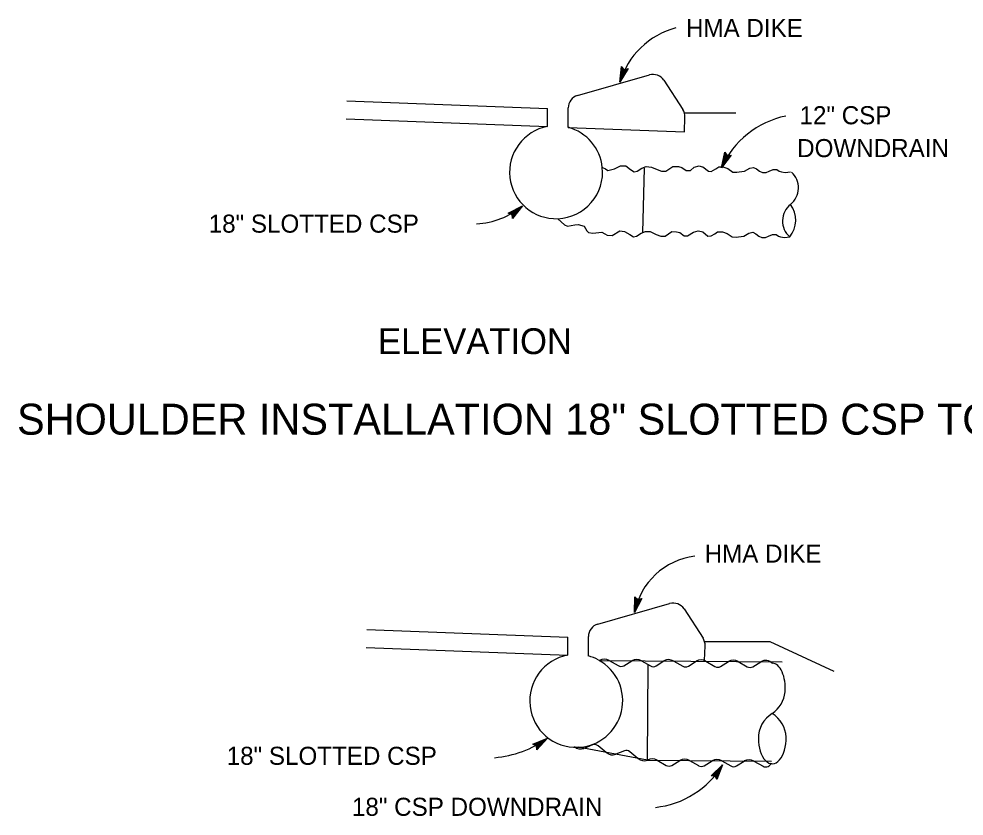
# Model space of a CAD drawing. Extents: x -894 to 866, y -472 to 714.
# Drawn here: x 127.3 to 493.2, y -11.5 to 297.1 of the extents above; entities that cross this region are included whole.
import ezdxf

# ---------------------------------------------------------------- set-up
doc = ezdxf.new("R2010")
doc.units = 0
for name, color, linetype in [('56 Stage 3 Anno', 7, 'Continuous'), ('57 Undefined', 7, 'Continuous'), ('60 Nongeo Data', 7, 'Continuous')]:
    doc.layers.add(name, color=color, linetype=linetype)

msp = doc.modelspace()

# ---------------------------------------------------------------- linework, layer by layer
at = {"layer": '56 Stage 3 Anno'}
for p, q in [((359.92, 272.57), (360.61, 278.68)), ((360.37, 273.89), (360.87, 278.34)), ((360.61, 278.68), (360.61, 278.68)), ((360.61, 278.68), (361.61, 277.49)), ((363.13, 277.81), (359.92, 272.57)), ((362.73, 277.72), (360.37, 273.88)), ((360.82, 275.18), (361.14, 278.06)), ((362.31, 277.62), (360.82, 275.18)), ((361.27, 276.49), (361.41, 277.72)), ((361.93, 277.56), (361.27, 276.49)), ((361.61, 277.49), (363.13, 277.81)), ((363.13, 277.81), (363.13, 277.81)), ((359.92, 272.57), (359.92, 272.57)), ((399.29, 239.44), (400.54, 245.45)), ((400.54, 245.45), (400.54, 245.45)), ((400.54, 245.45), (401.43, 244.18)), ((402.98, 244.36), (399.29, 239.44)), ((399.86, 240.71), (400.77, 245.09)), ((402.56, 244.31), (399.86, 240.69)), ((400.43, 241.96), (401.02, 244.79)), ((402.14, 244.24), (400.43, 241.96)), ((401, 243.21), (401.25, 244.43)), ((401.75, 244.22), (401, 243.21)), ((401.43, 244.18), (402.98, 244.36)), ((402.98, 244.36), (402.98, 244.36)), ((399.29, 239.44), (399.29, 239.44)), ((316.7, 221.92), (322.2, 224.67)), ((317.1, 221.78), (321.13, 223.8)), ((321.12, 223.79), (318.35, 220.28)), ((322.2, 224.67), (318.39, 219.85)), ((322.2, 224.67), (322.2, 224.67)), ((318.17, 221.38), (316.7, 221.92)), ((316.7, 221.92), (316.7, 221.92)), ((317.51, 221.65), (320.06, 222.93)), ((317.86, 221.49), (318.99, 222.06)), ((318.39, 219.85), (318.17, 221.38)), ((318.99, 222.06), (318.22, 221.08)), ((320.06, 222.93), (318.27, 220.66)), ((318.39, 219.85), (318.39, 219.85)), ((365.62, 67.28), (365.78, 73.42)), ((365.78, 73.42), (365.78, 73.42)), ((365.78, 73.42), (366.87, 72.33)), ((368.37, 72.78), (365.62, 67.28)), ((365.95, 68.63), (366.07, 73.11)), ((367.97, 72.66), (365.95, 68.62)), ((366.29, 69.96), (366.36, 72.85)), ((367.56, 72.52), (366.29, 69.96)), ((366.62, 71.3), (366.65, 72.54)), ((367.18, 72.43), (366.62, 71.3)), ((366.87, 72.33), (368.37, 72.78)), ((368.37, 72.78), (368.37, 72.78)), ((365.62, 67.28), (365.62, 67.28)), ((326.24, 16.4), (331.95, 18.68)), ((331.95, 18.68), (327.74, 14.2)), ((331.95, 18.68), (331.95, 18.68)), ((327.65, 15.75), (326.24, 16.4)), ((326.24, 16.4), (326.24, 16.4)), ((326.61, 16.23), (330.81, 17.9)), ((327.01, 16.07), (329.66, 17.12)), ((327.35, 15.88), (328.52, 16.35)), ((327.74, 14.2), (327.65, 15.75)), ((328.52, 16.35), (327.67, 15.44)), ((329.66, 17.12), (327.68, 15.01)), ((330.8, 17.89), (327.73, 14.63)), ((327.74, 14.2), (327.74, 14.2)), ((395.24, 4.1), (399.68, 8.35)), ((399.68, 8.35), (397.46, 2.62)), ((399.68, 8.35), (399.68, 8.35)), ((396.79, 4.02), (395.24, 4.1)), ((395.24, 4.1), (395.24, 4.1)), ((395.65, 4.08), (398.91, 7.2)), ((396.08, 4.08), (398.15, 6.05)), ((396.47, 4.03), (397.38, 4.9)), ((397.46, 2.62), (396.79, 4.02)), ((397.38, 4.9), (396.93, 3.75)), ((398.15, 6.05), (397.1, 3.35)), ((398.91, 7.19), (397.29, 3.01)), ((397.46, 2.62), (397.46, 2.62))]:
    msp.add_line(p, q, dxfattribs=at)
for centre, radius, start, end in [((389.46, 263.77), 30.82, 104.8269, 163.41), ((430.91, 225.58), 34.52, 101.1672, 156.3359), ((302.89, 248.1), 30.36, 273.0074, 309.4939), ((392.16, 62.28), 27, 96.7872, 169.3298), ((307.82, 52.52), 41.56, 274.9968, 305.4812), ((370.14, 26.27), 34.55, 275.8503, 328.7641)]:
    msp.add_arc(centre, radius, start, end, dxfattribs=at)
at = {"layer": '60 Nongeo Data'}
for p, q in [((343.58, 267.44), (371.4, 275.39)), ((376.97, 273.3), (384.32, 261.99)), ((254.22, 265.39), (331.95, 262.4)), ((331.95, 255.39), (331.95, 262.4)), ((339.95, 255.09), (339.95, 262.63)), ((385.19, 260.66), (404.87, 260.66)), ((253.95, 258.39), (331.95, 255.39)), ((384.91, 253.36), (385.13, 259.07)), ((339.95, 255.09), (384.91, 253.36)), ((369.36, 239.3), (368.7, 214.38)), ((369.2, 239.3), (369.2, 239.33)), ((351.37, 62.82), (379.2, 70.77)), ((384.76, 68.69), (392.12, 57.37)), ((262.02, 60.77), (339.75, 57.78)), ((339.75, 50.78), (339.75, 57.78)), ((347.75, 50.47), (347.75, 58.01)), ((392.98, 56.04), (418, 56.04)), ((418, 56.04), (442.73, 44.59)), ((261.75, 53.78), (339.75, 50.78)), ((392.7, 48.74), (392.92, 54.45)), ((352.01, 48.77), (422.71, 48.18)), ((355.76, 48.74), (359.27, 46.76)), ((361.45, 46.72), (364.5, 48.65)), ((368.25, 48.63), (371.76, 46.65)), ((373.94, 46.62), (377, 48.54)), ((380.75, 48.53), (384.26, 46.55)), ((386.44, 46.52), (389.49, 48.44)), ((393.24, 48.43), (396.75, 46.45)), ((398.93, 46.41), (401.99, 48.34)), ((405.74, 48.32), (409.25, 46.34)), ((411.43, 46.31), (414.48, 48.23)), ((370.61, 10.15), (370.91, 46.92)), ((370.61, 10.15), (343.75, 15.13)), ((349.38, 16.08), (346.04, 14.72)), ((354.63, 13.11), (351.52, 15.67)), ((361.66, 13.81), (358.32, 12.44)), ((366.92, 10.84), (363.81, 13.4)), ((370.61, 10.15), (418.6, 9.76)), ((374.36, 10.12), (377.86, 8.14)), ((380.05, 8.11), (383.1, 10.04)), ((386.85, 10.02), (390.36, 8.04)), ((392.54, 8.01), (395.6, 9.93)), ((399.35, 9.92), (402.85, 7.94)), ((405.04, 7.9), (408.09, 9.83)), ((411.84, 9.81), (415.35, 7.83))]:
    msp.add_line(p, q, dxfattribs=at)
for points in [[(353.2, 239.61), (354.36, 239.02), (355.24, 238.44), (357.87, 239.02), (360.21, 240.19), (362.25, 240.19), (364.01, 238.73), (365.47, 237.85), (366.63, 238.15), (368.39, 239.31), (370.14, 239.9), (372.22, 239.68), (373.7, 239.09), (375.98, 238.15), (377.74, 238.15), (380.37, 239.9), (382.59, 239.88), (383.88, 239.58), (385.56, 238.4), (387.24, 238.4), (388.7, 239.65), (390.56, 240.17), (391.37, 239.98), (392, 239.87), (394.18, 238.1), (395.32, 238), (397.02, 239.02), (398.28, 239.77), (399.75, 239.77), (401.74, 239.13), (403.7, 237.79), (405.15, 237.69), (406.08, 237.85), (408.12, 238.15), (410.17, 239.31), (411.63, 239.61), (412.8, 239.02), (413.96, 238.15), (415.13, 237.56), (416.59, 237.56), (417.76, 238.15), (419.22, 238.73), (420.68, 238.73), (421.56, 238.15), (422.44, 237.85), (423.9, 237.56), (425.94, 237.85)], [(335.95, 219.73), (338.51, 217.4), (339.65, 216.89), (342.55, 217.4), (343.79, 217.51), (346.07, 216.89), (347.1, 215.03), (347.83, 214.4), (349.48, 214.09), (352.93, 214.47)], [(352.93, 214.47), (354.1, 213.89), (354.97, 213.31), (356.91, 213.27), (359.94, 215.06), (361.66, 214.79), (363.74, 213.6), (365.2, 212.72), (366.37, 213.01), (368.12, 214.18), (369.87, 214.77), (371.63, 214.77), (373.96, 213.6), (375.72, 213.01), (377.47, 213.01), (380.1, 214.77), (381.8, 214.69), (383.19, 214.4), (384.77, 213.06), (386.13, 213.06), (388.43, 214.52), (390.29, 215.04), (391.58, 214.79), (392.07, 214.69), (393.92, 212.97), (395.23, 213.11), (396.75, 213.89), (397.7, 214.59), (399.68, 214.59), (401.47, 214), (403.43, 212.66), (404.88, 212.55), (405.81, 212.72), (407.85, 213.01), (409.9, 214.18), (411.36, 214.47), (412.53, 213.89), (413.7, 213.01), (414.87, 212.43), (416.33, 212.43), (417.5, 213.01), (418.96, 213.6), (420.42, 213.6), (421.29, 213.01), (422.17, 212.72), (423.63, 212.43), (425.68, 212.72)]]:
    msp.add_lwpolyline(points, dxfattribs=at)
for centre, radius, start, end in [((372.77, 270.58), 5, 33.0369, 105.9453), ((344.95, 262.63), 5, 105.9454, 180), ((380.13, 259.27), 5, 357.7967, 33.0369), ((335.23, 237.73), 18, 100.5112, 272.2989), ((335.23, 237.73), 18, 5.961, 74.7786), ((335.23, 237.73), 18, 272.2988, 5.9609), ((420.74, 231.66), 8.3, 309.4013, 47.5526), ((431, 218.85), 8.12, 127.9594, 228.9936), ((417.93, 219.2), 10.09, 320.0883, 36.8647), ((380.57, 65.96), 5, 33.0369, 105.9453), ((352.75, 58.01), 5, 105.9454, 180), ((387.93, 54.65), 5, 357.7967, 33.0369), ((343.03, 33.11), 18, 100.5112, 272.2989), ((343.03, 33.11), 18, 272.2988, 61.3869), ((343.03, 33.11), 18, 62.015, 74.7786), ((353.86, 45.56), 3.7, 59.0607, 119.9918), ((366.35, 45.46), 3.7, 59.0607, 119.9918), ((378.85, 45.36), 3.7, 59.0607, 119.9918), ((391.34, 45.25), 3.7, 59.0607, 119.9918), ((403.84, 45.15), 3.7, 59.0607, 119.9918), ((416.33, 45.05), 3.7, 43.6114, 119.9917), ((360.37, 48.7), 2.25, 240.3782, 298.6743), ((372.87, 48.59), 2.25, 240.3782, 298.6743), ((385.36, 48.49), 2.25, 240.3782, 298.6743), ((397.85, 48.39), 2.25, 240.3782, 298.6743), ((410.35, 48.28), 2.25, 240.3782, 298.6743), ((412.01, 38.02), 12, 305.1844, 353.2571), ((424.56, 18.75), 11.02, 120.7973, 181.3299), ((412.71, 18.43), 11.59, 2.9748, 57.6238), ((344.77, 18.18), 3.7, 229.0466, 289.9777), ((350.1, 13.95), 2.25, 50.3641, 108.6602), ((357.06, 15.9), 3.7, 229.0466, 289.9777), ((362.38, 11.68), 2.25, 50.3641, 108.6602), ((369.34, 13.63), 3.7, 229.0466, 289.9777), ((372.45, 6.95), 3.7, 59.0606, 119.9917), ((378.97, 10.09), 2.25, 240.378, 298.6742), ((384.95, 6.85), 3.7, 59.0606, 119.9917), ((391.46, 9.98), 2.25, 240.378, 298.6742), ((397.44, 6.75), 3.7, 59.0606, 119.9917), ((403.96, 9.88), 2.25, 240.378, 298.6742), ((409.94, 6.64), 3.7, 59.0606, 119.9917), ((416.45, 9.78), 2.25, 240.3773, 344.6753)]:
    msp.add_arc(centre, radius, start, end, dxfattribs=at)
for centre, ratio, start_param, end_param in [((418.92, 37.94), 0.519123, 1.433751, 3.141593), ((418.92, 18.5), 0.552855, 4.705612, 7.909331)]:
    msp.add_ellipse(centre, major_axis=(0, -9.72), ratio=ratio, start_param=start_param, end_param=end_param, dxfattribs=at)

# ---------------------------------------------------------------- texts
at = {"layer": '57 Undefined'}
for s, height, p in [('HMA DIKE', 7, (385.51, 290.07)), ('12" CSP', 7, (429.47, 256.28)), ('DOWNDRAIN', 7, (428.55, 243.56)), ('18" SLOTTED CSP', 7, (200.76, 214.33)), ('ELEVATION', 10, (266.29, 167.32)), ('SHOULDER INSTALLATION 18" SLOTTED CSP TO 12" DOWNDRAIN', 12, (126.56, 136.13)), ('HMA DIKE', 7, (392.74, 86.62)), ('18" SLOTTED CSP', 7, (207.72, 8.35)), ('18" CSP DOWNDRAIN', 7, (256.21, -11.39))]:
    msp.add_text(s, height=height, dxfattribs=at).set_placement(p)

doc.saveas('drawing.dxf')
